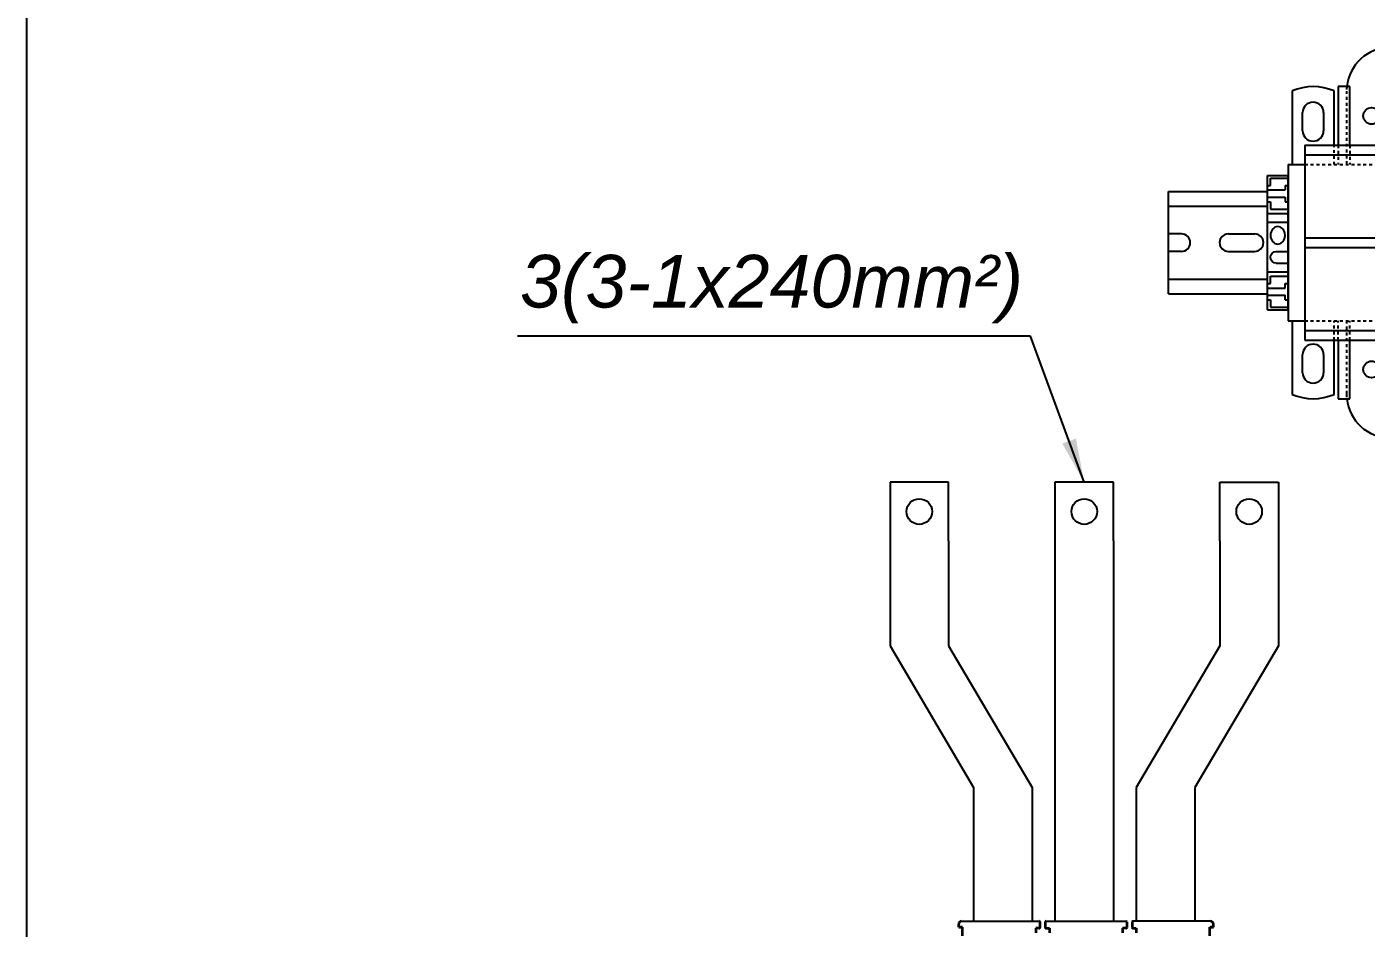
# Model space of a CAD drawing. Header units: millimetres. Extents: x 0 to 840, y -1485 to 297.
# Drawn here: x 47.05 to 92.81, y -979.97 to -949.16 of the extents above; entities that cross this region are included whole.
import ezdxf

# ---------------------------------------------------------------- set-up
doc = ezdxf.new("R2010")
doc.units = ezdxf.units.MM
doc.linetypes.add('HIDDEN', pattern=[0.2, 0.1, -0.1])
doc.layers.add('DEFAULT_2', color=8, linetype='HIDDEN')
doc.layers.add('L_COTAS', color=2, linetype='Continuous')
doc.styles.add('TEXTOS', font='ariali.ttf')
doc.dimstyles.new('FLECHA_ESC50', dxfattribs={"dimscale": 0.05, "dimtxt": 1.8, "dimasz": 2, "dimexe": 2, "dimexo": 4, "dimgap": 1, "dimtad": 1, "dimzin": 4, "dimdsep": 46, "dimtxsty": 'TEXTOS', "dimcen": 0, "dimclrd": 256, "dimclre": 256, "dimclrt": 2, "dimadec": 0, "dimazin": 0, "dimtfac": 1, "dimtdec": 4, "dimtmove": 1, "dimatfit": 3, "dimfxl": 1, "dimtvp": 1, "dimtolj": 1, "dimtzin": 0, "dimarcsym": 0})

# ---------------------------------------------------------------- blocks, each defined once
blk = doc.blocks.new('c0100e2a-F')
for p, q in [((2.229, 13.335), (-2.229, 13.335)), ((-4.001, 12.002), (-4.001, 10.001)), ((-3.6, 12.002), (-4.001, 12.002)), ((-3.6, 10.001), (-3.6, 12.002)), ((-2.1, 12.002), (-2.1, 10.001)), ((-1.7, 12.002), (-2.1, 12.002)), ((-1.7, 10.001), (-1.7, 12.002)), ((-0.2, 12.002), (-0.2, 10.001)), ((0.2, 12.002), (-0.2, 12.002)), ((0.2, 10.001), (0.2, 12.002)), ((1.7, 12.002), (1.7, 10.001)), ((2.1, 12.002), (1.7, 12.002)), ((2.1, 10.001), (2.1, 12.002)), ((3.6, 12.002), (3.6, 10.001)), ((4, 12.002), (3.6, 12.002)), ((4, 10.001), (4, 12.002)), ((-5.572, 11.852), (-5.572, 9.334)), ((-4.143, 10.001), (-4.143, 11.852)), ((4.143, 11.852), (4.143, 10.001)), ((5.572, 9.334), (5.572, 11.852)), ((-5.215, 10.492), (-5.215, 11.111)), ((-4.501, 11.111), (-4.501, 10.492)), ((4.501, 10.492), (4.501, 11.111)), ((5.215, 11.111), (5.215, 10.492)), ((-5.143, 10.001), (-5.143, 3.334)), ((-5.143, 10.001), (5.143, 10.001)), ((-5.143, 9.668), (5.143, 9.668)), ((-0.571, 10.001), (-0.571, 9.668)), ((0.571, 10.001), (0.571, 9.668)), ((5.143, 10.001), (5.143, 3.334)), ((-5.715, 9.334), (-5.715, 4)), ((-5.715, 9.334), (-5.143, 9.334)), ((5.143, 9.334), (5.715, 9.334)), ((5.715, 9.334), (5.715, 4)), ((-5.143, 6.834), (5.143, 6.834)), ((-5.143, 6.501), (5.143, 6.501)), ((-0.571, 6.834), (-0.571, 6.501)), ((0.571, 6.834), (0.571, 6.501)), ((-5.715, 4), (-5.143, 4)), ((-5.572, 4), (-5.572, 1.483)), ((-5.143, 3.667), (5.143, 3.667)), ((-0.571, 3.667), (-0.571, 3.334)), ((0.571, 3.667), (0.571, 3.334)), ((5.143, 4), (5.715, 4)), ((5.572, 1.483), (5.572, 4)), ((-5.143, 3.334), (5.143, 3.334)), ((-4.143, 1.483), (-4.143, 3.334)), ((-4.001, 3.334), (-4.001, 1.334)), ((-3.6, 1.334), (-3.6, 3.334)), ((-2.1, 3.334), (-2.1, 1.334)), ((-1.7, 1.334), (-1.7, 3.334)), ((-0.2, 3.334), (-0.2, 1.334)), ((0.2, 1.334), (0.2, 3.334)), ((1.7, 3.334), (1.7, 1.334)), ((2.1, 1.334), (2.1, 3.334)), ((3.6, 3.334), (3.6, 1.334)), ((4, 1.334), (4, 3.334)), ((4.143, 3.334), (4.143, 1.483)), ((-5.215, 2.224), (-5.215, 2.843)), ((-4.501, 2.843), (-4.501, 2.224)), ((-1.381, 2.793), (-0.524, 2.793)), ((-1.381, 2.793), (-1.381, 2.737)), ((-1.381, 2.779), (-0.524, 2.779)), ((-0.524, 2.793), (-0.524, 2.66)), ((2.429, 2.793), (3.286, 2.793)), ((2.429, 2.793), (2.429, 2.737)), ((2.429, 2.779), (3.286, 2.779)), ((3.286, 2.793), (3.286, 2.66)), ((4.501, 2.224), (4.501, 2.843)), ((5.215, 2.843), (5.215, 2.224)), ((-1.381, 2.722), (-0.524, 2.722)), ((-1.381, 2.722), (-1.381, 2.66)), ((-1.381, 2.688), (-0.524, 2.688)), ((-1.381, 2.674), (-0.524, 2.674)), ((-1.381, 2.66), (-0.524, 2.66)), ((2.429, 2.722), (3.286, 2.722)), ((2.429, 2.722), (2.429, 2.66)), ((2.429, 2.688), (3.286, 2.688)), ((2.429, 2.674), (3.286, 2.674)), ((2.429, 2.66), (3.286, 2.66)), ((-1.381, 2.007), (-0.524, 2.007)), ((-1.381, 2.007), (-1.381, 1.874)), ((-1.381, 1.993), (-0.524, 1.993)), ((-1.381, 1.979), (-0.524, 1.979)), ((-1.381, 1.946), (-0.524, 1.946)), ((-1.381, 1.888), (-0.524, 1.888)), ((-1.381, 1.874), (-0.524, 1.874)), ((-0.524, 2.007), (-0.524, 1.874)), ((2.429, 2.007), (3.286, 2.007)), ((2.429, 2.007), (2.429, 1.874)), ((2.429, 1.993), (3.286, 1.993)), ((2.429, 1.979), (3.286, 1.979)), ((2.429, 1.946), (3.286, 1.946)), ((2.429, 1.888), (3.286, 1.888)), ((2.429, 1.874), (3.286, 1.874)), ((3.286, 2.007), (3.286, 1.874)), ((-4.001, 1.334), (-3.6, 1.334)), ((-2.1, 1.334), (-1.7, 1.334)), ((-0.2, 1.334), (0.2, 1.334)), ((1.7, 1.334), (2.1, 1.334)), ((3.6, 1.334), (4, 1.334)), ((-2.229, 0), (2.229, 0))]:
    blk.add_line(p, q)
at = {"color": 40}
for centre in [(-2.858, 11.001), (-0.953, 11.001), (0.953, 11.001), (2.858, 11.001), (-2.858, 2.334), (-0.953, 2.334), (0.953, 2.334), (2.858, 2.334)]:
    blk.add_circle(centre, 0.286, dxfattribs=at)
for centre, radius, start, end in [((-2.229, 11.849), 1.486, 90, 174.1132), ((2.229, 11.849), 1.486, 5.8868, 90), ((-4.858, 10.216), 1.786, 66.4218, 113.5782), ((4.858, 10.216), 1.786, 66.4218, 113.5782), ((-4.858, 11.111), 0.357, 0, 180), ((4.858, 11.111), 0.357, 0, 180), ((-4.858, 10.492), 0.357, 180, 0), ((4.858, 10.492), 0.357, 180, 0), ((-4.858, 2.843), 0.357, 0, 180), ((4.858, 2.843), 0.357, 0, 180), ((-4.858, 2.224), 0.357, 180, 0), ((4.858, 2.224), 0.357, 180, 0), ((-4.858, 3.119), 1.786, 246.4218, 293.5782), ((4.858, 3.119), 1.786, 246.4218, 293.5782), ((-2.229, 1.486), 1.486, 185.8868, 270), ((2.229, 1.486), 1.486, 270, 354.1132)]:
    blk.add_arc(centre, radius, start, end)
at = {"layer": 'DEFAULT_2'}
for p, q in [((-3.715, 11.849), (-3.715, 9.334)), ((3.715, 9.334), (3.715, 11.849)), ((-4.143, 9.334), (-4.143, 10.001)), ((-4.001, 10.001), (-4.001, 9.334)), ((-3.6, 10.001), (-3.6, 9.334)), ((-2.1, 10.001), (-2.1, 9.334)), ((-1.7, 10.001), (-1.7, 9.334)), ((-0.2, 10.001), (-0.2, 9.334)), ((0.2, 10.001), (0.2, 9.334)), ((1.7, 10.001), (1.7, 9.334)), ((2.1, 10.001), (2.1, 9.334)), ((3.6, 10.001), (3.6, 9.334)), ((4, 10.001), (4, 9.334)), ((4.143, 10.001), (4.143, 9.334)), ((-5.143, 9.334), (5.143, 9.334)), ((-5.143, 4), (5.143, 4)), ((-4.143, 3.334), (-4.143, 4)), ((-4.001, 3.334), (-4.001, 4)), ((-3.715, 4), (-3.715, 1.486)), ((-3.6, 3.334), (-3.6, 4)), ((-2.1, 3.334), (-2.1, 4)), ((-1.7, 3.334), (-1.7, 4)), ((-0.2, 3.334), (-0.2, 4)), ((0.2, 3.334), (0.2, 4)), ((1.7, 3.334), (1.7, 4)), ((2.1, 3.334), (2.1, 4)), ((3.6, 3.334), (3.6, 4)), ((3.715, 1.486), (3.715, 4)), ((4, 3.334), (4, 4)), ((4.143, 4), (4.143, 3.334)), ((-1.381, 2.746), (-0.524, 2.746)), ((-1.381, 2.737), (-1.381, 2.722)), ((-1.381, 2.716), (-0.524, 2.716)), ((-1.381, 2.707), (-0.524, 2.707)), ((-1.381, 2.693), (-0.524, 2.693)), ((2.429, 2.746), (3.286, 2.746)), ((2.429, 2.737), (2.429, 2.722)), ((2.429, 2.716), (3.286, 2.716)), ((2.429, 2.707), (3.286, 2.707)), ((2.429, 2.693), (3.286, 2.693)), ((-1.381, 1.974), (-0.524, 1.974)), ((-1.381, 1.96), (-0.524, 1.96)), ((-1.381, 1.951), (-0.524, 1.951)), ((-1.381, 1.922), (-0.524, 1.922)), ((2.429, 1.974), (3.286, 1.974)), ((2.429, 1.96), (3.286, 1.96)), ((2.429, 1.951), (3.286, 1.951)), ((2.429, 1.922), (3.286, 1.922))]:
    blk.add_line(p, q, dxfattribs=at)
for centre, start, end in [((-2.229, 11.849), 174.1132, 180), ((2.229, 11.849), 0, 5.8868), ((-2.229, 1.486), 180, 185.8868), ((2.229, 1.486), 354.1132, 0)]:
    blk.add_arc(centre, 1.486, start, end, dxfattribs=at)
blk = doc.blocks.new('TOPE JXBs-BF')
for p, q in [((-0.35, 0), (-0.35, 4.6)), ((0.35, 4.6), (-0.35, 4.6)), ((0.35, 4.6), (-0.35, 4.6)), ((0.35, 0), (0.35, 4.6)), ((0.25, 4.5), (-0.35, 4.5)), ((-0.25, 4.25), (-0.35, 4.25)), ((-0.25, 4.25), (-0.25, 4.1)), ((0.25, 4.25), (0.25, 4.5)), ((0.35, 4.25), (0.25, 4.25)), ((-0.25, 3.7), (-0.35, 3.7)), ((0.35, 4.1), (-0.25, 4.1)), ((0.35, 3.85), (-0.25, 3.85)), ((-0.25, 3.85), (-0.25, 3.7)), ((0.35, 3.7), (0.25, 3.7)), ((0.25, 3.7), (0.25, 3.45)), ((0.25, 3.45), (-0.35, 3.45)), ((0.35, 3.3), (-0.35, 3.3)), ((0.35, 3), (-0.35, 3)), ((0.05, 2), (-0.35, 2)), ((0.05, 1.6), (-0.35, 1.6)), ((0.35, 1.3), (-0.35, 1.3)), ((0.25, 1.15), (-0.35, 1.15)), ((0.25, 0.9), (0.25, 1.15)), ((-0.25, 0.9), (-0.35, 0.9)), ((-0.25, 0.75), (-0.25, 0.9)), ((0.35, 0.75), (-0.25, 0.75)), ((0.35, 0.5), (-0.25, 0.5)), ((-0.25, 0.35), (-0.25, 0.5)), ((0.35, 0.9), (0.25, 0.9)), ((-0.25, 0.35), (-0.35, 0.35)), ((0.25, 0.1), (-0.35, 0.1)), ((0.35, 0), (-0.35, 0)), ((0.35, 0.35), (0.25, 0.35)), ((0.25, 0.35), (0.25, 0.1))]:
    blk.add_line(p, q)
blk.add_arc((0.05, 1.8), 0.2, 270, 90)
blk.add_ellipse((0, 2.55), major_axis=(0, -0.3), ratio=0.833333)
blk = doc.blocks.new('XT2_3P ABB')
at = {"lineweight": 35, "ltscale": 0.025}
for p, q in [((-4.35, 12.8), (-4.35, 12.9)), ((4.35, 12.8), (4.35, 12.9)), ((-4.35, 12.8), (-4.25, 12.8)), ((4.35, 12.8), (4.25, 12.8))]:
    blk.add_line(p, q, dxfattribs=at)
for p, q in [((-4.25, 13), (-1.599, 13)), ((-1.365, 13), (1.365, 13)), ((4.25, 13), (1.599, 13))]:
    blk.add_line(p, q)
at = {"lineweight": 35, "ltscale": 0.0475}
for p, q in [((-1.574, 12.975), (-1.574, 12.785)), ((-1.39, 12.785), (-1.39, 12.975)), ((1.39, 12.975), (1.39, 12.785)), ((1.574, 12.975), (1.574, 12.785))]:
    blk.add_line(p, q, dxfattribs=at)
at = {"lineweight": 35, "ltscale": 0.03125}
for p, q in [((-4.225, 12.8), (-4.35, 12.8)), ((4.225, 12.8), (4.35, 12.8))]:
    blk.add_line(p, q, dxfattribs=at)
at = {"lineweight": 35, "ltscale": 0.00625}
for p, q in [((-4.225, 12.8), (-4.25, 12.8)), ((4.225, 12.8), (4.25, 12.8))]:
    blk.add_line(p, q, dxfattribs=at)
at = {"lineweight": 35, "ltscale": 0.075}
for p, q in [((-4.225, 12.5), (-4.225, 12.8)), ((4.225, 12.5), (4.225, 12.8))]:
    blk.add_line(p, q, dxfattribs=at)
at = {"lineweight": 35, "ltscale": 0.02875}
for p, q in [((-1.599, 12.76), (-1.714, 12.76)), ((-1.599, 12.76), (-1.714, 12.76)), ((-1.365, 12.76), (-1.25, 12.76)), ((-1.365, 12.76), (-1.25, 12.76)), ((1.365, 12.76), (1.25, 12.76)), ((1.365, 12.76), (1.25, 12.76)), ((1.599, 12.76), (1.714, 12.76)), ((1.599, 12.76), (1.714, 12.76))]:
    blk.add_line(p, q, dxfattribs=at)
at = {"lineweight": 35, "ltscale": 0.04}
for p, q in [((-1.714, 12.76), (-1.714, 12.6)), ((-1.25, 12.76), (-1.25, 12.6)), ((1.25, 12.76), (1.25, 12.6)), ((1.714, 12.76), (1.714, 12.6))]:
    blk.add_line(p, q, dxfattribs=at)
at = {"lineweight": 35}
for centre, radius, start, end in [((-4.25, 12.9), 0.1, 90, 180), ((-4.25, 12.9), 0.1, 90, 180), ((-1.599, 12.975), 0.025, 0, 90), ((-1.365, 12.975), 0.025, 90, 180), ((1.365, 12.975), 0.025, 0, 90), ((1.599, 12.975), 0.025, 90, 180), ((4.25, 12.9), 0.1, 0, 90), ((4.25, 12.9), 0.1, 360, 90), ((-1.599, 12.785), 0.025, 270, 0), ((-1.599, 12.785), 0.025, 270, 0), ((-1.365, 12.785), 0.025, 180, 270), ((-1.365, 12.785), 0.025, 180, 270), ((1.365, 12.785), 0.025, 270, 0), ((1.365, 12.785), 0.025, 270, 0), ((1.599, 12.785), 0.025, 180, 270), ((1.599, 12.785), 0.025, 180, 270)]:
    blk.add_arc(centre, radius, start, end, dxfattribs=at)

msp = doc.modelspace()

# ---------------------------------------------------------------- linework, layer by layer
at = {"color": 4}
for p, q in [((86.0501, -954.7901), (89.4384, -954.7901)), ((86.0501, -958.2901), (86.0501, -954.7901)), ((86.0501, -955.2901), (89.4384, -955.2901)), ((86.0501, -957.7901), (89.4384, -957.7901)), ((86.0501, -958.2901), (89.4384, -958.2901))]:
    msp.add_line(p, q, dxfattribs=at)
for p, q in [((86.5001, -956.2401), (86.0501, -956.2401)), ((88.1001, -956.2401), (89.0001, -956.2401)), ((86.5001, -956.8401), (86.0501, -956.8401)), ((88.1001, -956.8401), (89.0001, -956.8401))]:
    msp.add_line(p, q)
at = {"color": 6}
for p, q in [((78.5412, -964.7301), (76.5412, -964.7301)), ((76.5412, -964.7301), (76.5412, -966.7301)), ((78.5412, -966.7301), (78.5412, -964.7301)), ((84.1764, -964.7301), (82.1764, -964.7301)), ((82.1764, -964.7301), (82.1764, -966.7301)), ((84.1764, -966.7301), (84.1764, -964.7301)), ((87.8116, -964.7301), (89.8116, -964.7301)), ((87.8116, -966.7301), (87.8116, -964.7301)), ((89.8116, -964.7301), (89.8116, -966.7301)), ((76.5412, -966.7301), (76.5412, -970.3196)), ((78.5412, -966.7301), (78.5412, -970.3196)), ((82.1764, -966.7301), (82.1764, -979.7301)), ((84.1764, -966.7301), (84.1764, -979.7301)), ((87.8116, -966.7301), (87.8116, -970.3196)), ((89.8116, -966.7301), (89.8116, -970.3196)), ((76.5412, -970.3196), (79.3974, -975.16)), ((78.5412, -970.3196), (81.3974, -975.16)), ((87.8116, -970.3196), (84.9555, -975.16)), ((89.8116, -970.3196), (86.9555, -975.16)), ((79.3974, -975.16), (79.3974, -979.7301)), ((81.3974, -975.16), (81.3974, -979.7301)), ((84.9555, -975.16), (84.9555, -979.7301)), ((86.9555, -975.16), (86.9555, -979.7301))]:
    msp.add_line(p, q, dxfattribs=at)
at = {"color": 5}
msp.add_lwpolyline([(47.0481, -933.5401), (119.4281, -933.5401), (119.4281, -1125.9201), (47.0481, -1125.9201)], close=True, dxfattribs=at)
for centre in [(77.5412, -965.7301), (83.1764, -965.7301), (88.8116, -965.7301)]:
    msp.add_circle(centre, 0.4366)
for centre, start, end in [((86.5001, -956.5401), 270, 90), ((88.1001, -956.5401), 90, 270), ((89.0001, -956.5401), 270, 90)]:
    msp.add_arc(centre, 0.3, start, end)

# ---------------------------------------------------------------- block references
for name, p in [('c0100e2a-F', (95.8534, -963.2076)), ('XT2_3P ABB', (83.2381, -992.7301))]:
    msp.add_blockref(name, p)
at = {"xscale": -1}
msp.add_blockref('TOPE JXBs-BF', (89.7884, -958.8401), dxfattribs=at)

# ---------------------------------------------------------------- texts
at = {"layer": 'L_COTAS', "insert": (81.0859, -958.1281), "char_height": 1.8, "attachment_point": 6, "style": 'TEXTOS'}
msp.add_mtext('3(3-1x240mm²)', dxfattribs=at)

# ---------------------------------------------------------------- leaders
at = {"layer": 'L_COTAS'}
msp.add_leader([(83.1764, -964.7301), (81.3442, -959.7387), (63.8153, -959.7387)], dimstyle='FLECHA_ESC50', override={"dimasz": 30, "dimgap": 1, "dimtad": 1}, dxfattribs=at)

doc.saveas('drawing.dxf')
